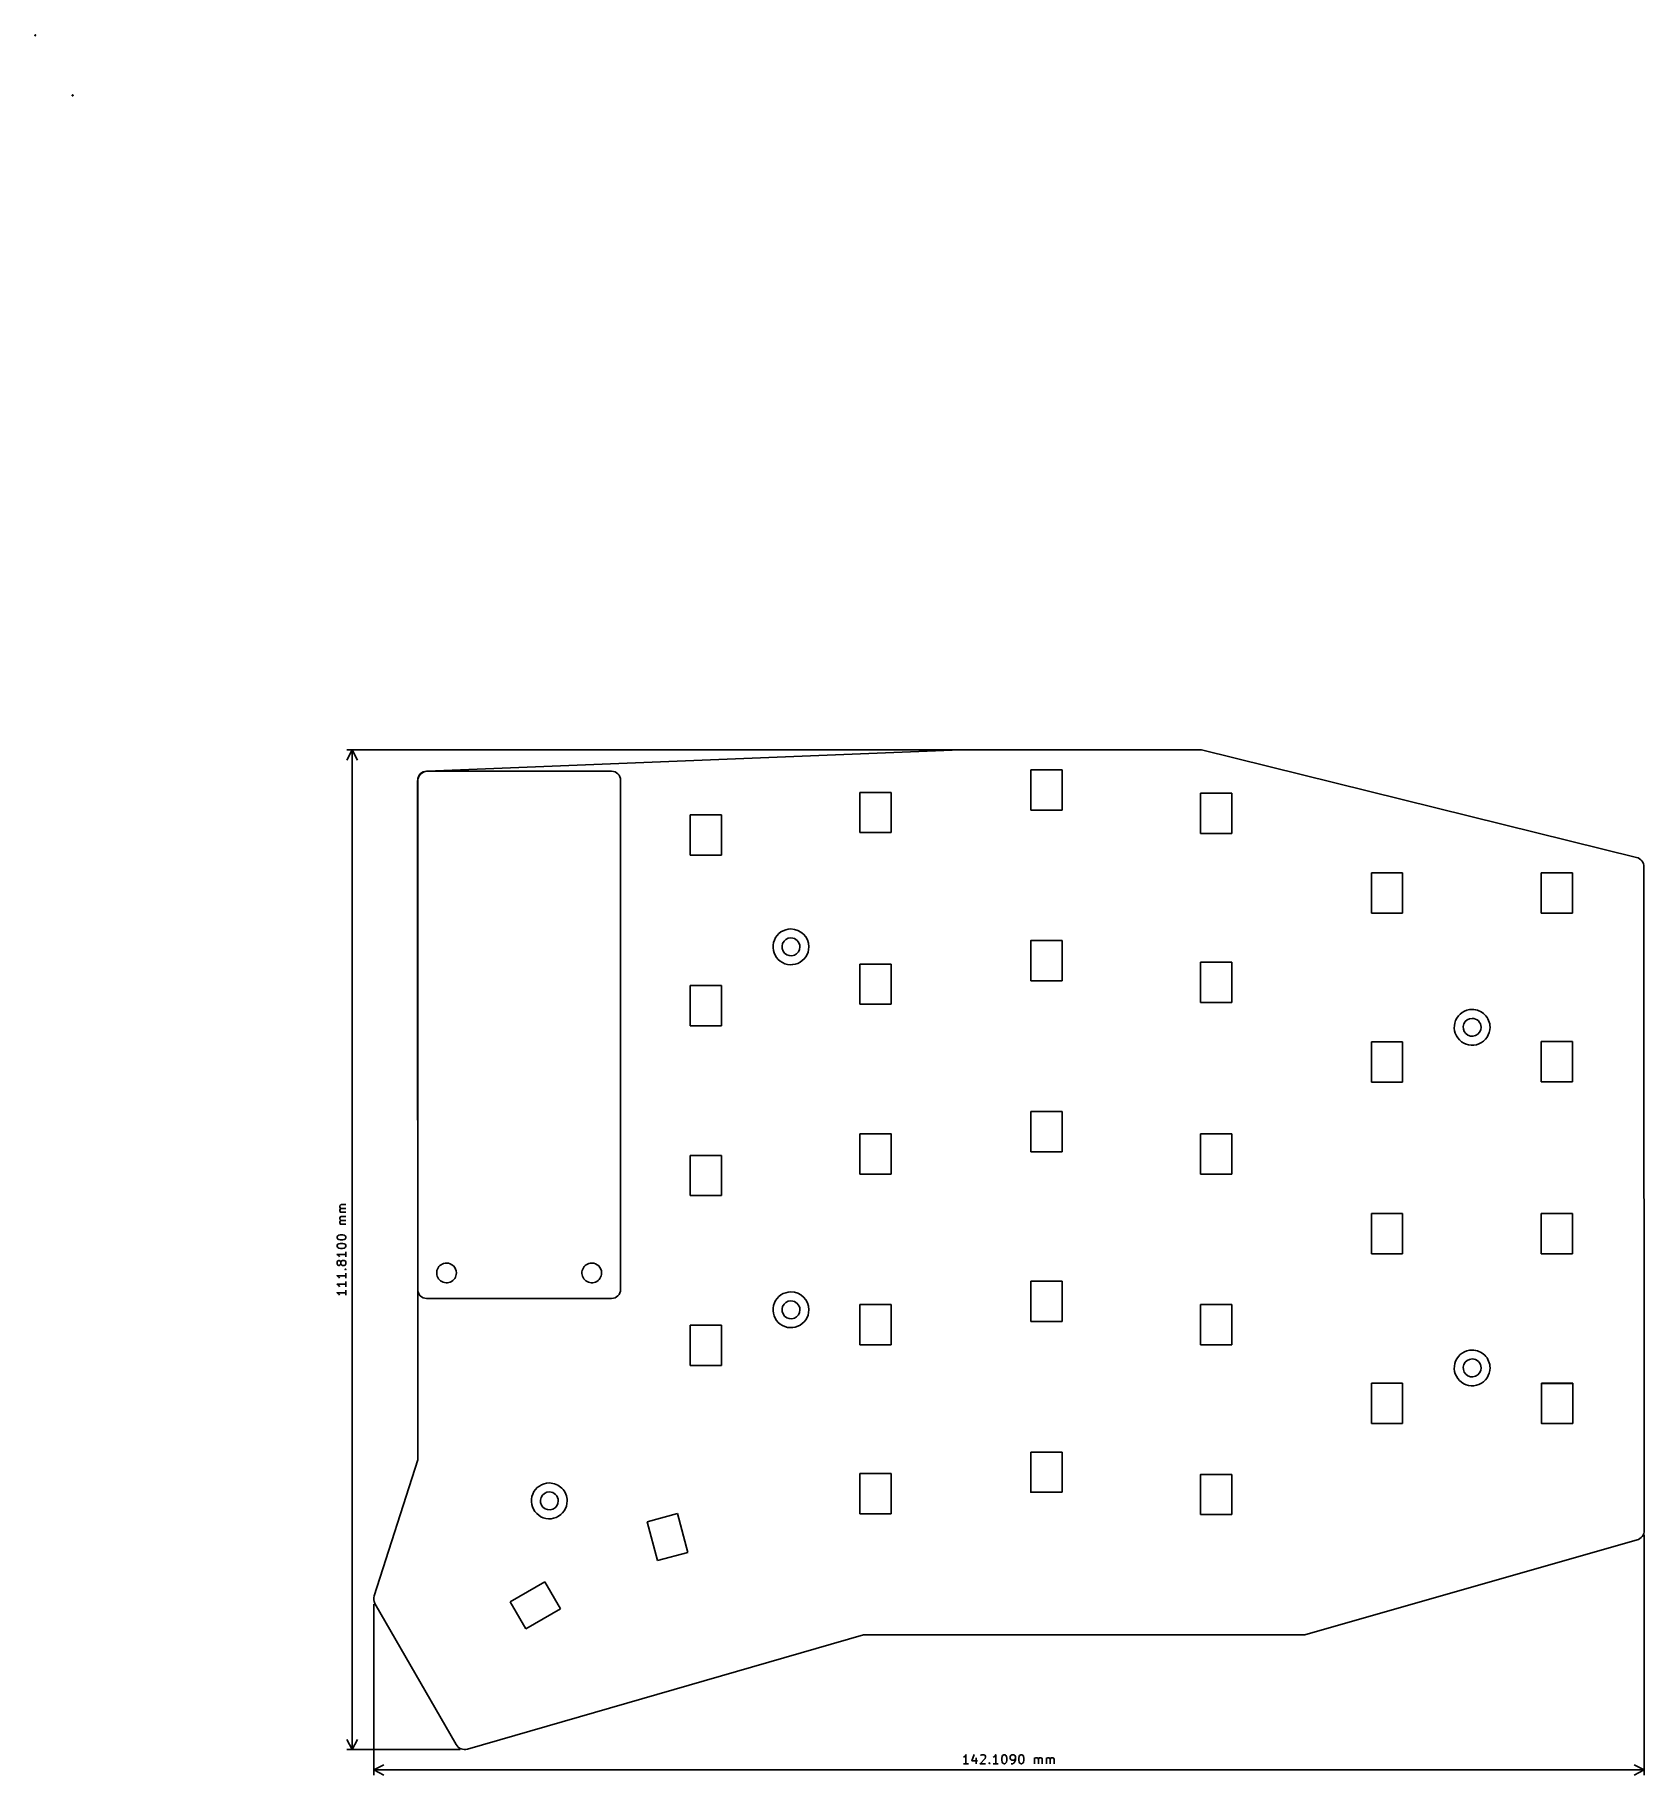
# Model space of a CAD drawing. Extents: x 0 to 180, y -195 to 0.
import ezdxf

# ---------------------------------------------------------------- set-up
doc = ezdxf.new("R2010")
doc.units = 0
doc.layers.get('0').update_dxf_attribs({"linetype": 'CONTINUOUS'})

msp = doc.modelspace()

# ---------------------------------------------------------------- linework, layer by layer
at = {"color": 7}
for points in [[(0.05, 0.000736)], [(4.223394, -6.724044)], [(84.57188, -100.027234)], [(84.57188, -101.027236)], [(160.772036, -109.027252)], [(160.772036, -110.027254)], [(33.799155, -134.573971), (33.799155, -134.478732), (33.846776, -134.383494), (33.894395, -134.335875), (33.989633, -134.288256), (34.180109, -134.240637), (34.418205, -134.240637), (34.608681, -134.288256), (34.703919, -134.335875), (34.751538, -134.383494), (34.799157, -134.478732), (34.799157, -134.573971), (34.751538, -134.669209), (34.703919, -134.716828), (34.608681, -134.764447), (34.418205, -134.812066), (34.180109, -134.812066), (33.989633, -134.764447), (33.894395, -134.716828), (33.846776, -134.669209)], [(33.799155, -135.526353), (33.799155, -135.431115), (33.846776, -135.335877), (33.894395, -135.288258), (33.989633, -135.240639), (34.180109, -135.19302), (34.418205, -135.19302), (34.608681, -135.240639), (34.703919, -135.288258), (34.751538, -135.335877), (34.799157, -135.431115), (34.799157, -135.526353), (34.751538, -135.621592), (34.703919, -135.669211), (34.608681, -135.71683), (34.418205, -135.764449), (34.180109, -135.764449), (33.989633, -135.71683), (33.894395, -135.669211), (33.846776, -135.621592)], [(46.046801, -137.40231)], [(62.296834, -137.40231)], [(84.57188, -140.627317)], [(84.57188, -141.627319)], [(160.772036, -147.12733)], [(160.772036, -148.127332)], [(57.546824, -162.002361)], [(57.546824, -163.002363)], [(108.391179, -192.404803), (108.486417, -192.404803), (108.581655, -192.452423), (108.629274, -192.500043), (108.676893, -192.595281), (108.724512, -192.785757), (108.724512, -193.023853), (108.676893, -193.214329), (108.629274, -193.309567), (108.581655, -193.357186), (108.486417, -193.404805), (108.391179, -193.404805), (108.29594, -193.357186), (108.248321, -193.309567), (108.200702, -193.214329), (108.153083, -193.023853), (108.153083, -192.785757), (108.200702, -192.595281), (108.248321, -192.500043), (108.29594, -192.452423)], [(110.295945, -192.404803), (110.391183, -192.404803), (110.486421, -192.452423), (110.53404, -192.500043), (110.581659, -192.595281), (110.629278, -192.785757), (110.629278, -193.023853), (110.581659, -193.214329), (110.53404, -193.309567), (110.486421, -193.357186), (110.391183, -193.404805), (110.295945, -193.404805), (110.200706, -193.357186), (110.153087, -193.309567), (110.105468, -193.214329), (110.057849, -193.023853), (110.057849, -192.785757), (110.105468, -192.595281), (110.153087, -192.500043), (110.200706, -192.452423)]]:
    msp.add_lwpolyline(points, close=True, dxfattribs=at)
for points in [[(35.496779, -80.002192), (34.910357, -81.128699)], [(34.910358, -80.002192), (129.996973, -80.002192)], [(35.496779, -191.812422), (35.496779, -80.002192)], [(35.496779, -191.812422), (35.496779, -80.002192)], [(35.496779, -80.002192), (36.083201, -81.128699)], [(103.546919, -80.002192), (43.869522, -82.381064)], [(103.546919, -80.002192), (130.496974, -80.002192)], [(130.496974, -80.002192), (179.153941, -92.016191)], [(42.822051, -159.402356), (42.820894, -83.480532)], [(42.822294, -140.357316), (42.822294, -83.382199)], [(64.517339, -82.382197), (43.822296, -82.382197)], [(65.517341, -140.357316), (65.517341, -83.382199)], [(111.396935, -86.733006), (111.396935, -82.232997)], [(111.396935, -82.232997), (114.896942, -82.232997)], [(111.396935, -82.232997), (114.896942, -82.232997)], [(111.396935, -86.733006), (111.396935, -82.232997)], [(114.896942, -82.232997), (114.896942, -86.733006)], [(114.896942, -82.232997), (114.896942, -86.733006)], [(92.296896, -84.750602), (95.796903, -84.750602)], [(92.296896, -89.250611), (92.296896, -84.750602)], [(92.296896, -89.250611), (92.296896, -84.750602)], [(92.296896, -84.750602), (95.796903, -84.750602)], [(95.796903, -84.750602), (95.796903, -89.250611)], [(95.796903, -84.750602), (95.796903, -89.250611)], [(130.396974, -84.852202), (133.896981, -84.852202)], [(130.396974, -89.352212), (130.396974, -84.852202)], [(130.396974, -89.352212), (130.396974, -84.852202)], [(130.396974, -84.852202), (133.896981, -84.852202)], [(133.896981, -84.852202), (133.896981, -89.352212)], [(133.896981, -84.852202), (133.896981, -89.352212)], [(73.296857, -87.252207), (76.796864, -87.252207)], [(73.296857, -91.752217), (73.296857, -87.252207)], [(73.296857, -91.752217), (73.296857, -87.252207)], [(73.296857, -87.252207), (76.796864, -87.252207)], [(76.796864, -87.252207), (76.796864, -91.752217)], [(76.796864, -87.252207), (76.796864, -91.752217)], [(114.896942, -86.733006), (111.396935, -86.733006)], [(114.896942, -86.733006), (111.396935, -86.733006)], [(95.796903, -89.250611), (92.296896, -89.250611)], [(95.796903, -89.250611), (92.296896, -89.250611)], [(133.896981, -89.352212), (130.396974, -89.352212)], [(133.896981, -89.352212), (130.396974, -89.352212)], [(76.796864, -91.752217), (73.296857, -91.752217)], [(76.796864, -91.752217), (73.296857, -91.752217)], [(179.990257, -93.084121), (180.017257, -167.312372)], [(149.497013, -98.25223), (149.497013, -93.752221)], [(149.497013, -93.752221), (152.99702, -93.752221)], [(149.497013, -93.752221), (152.99702, -93.752221)], [(149.497013, -98.25223), (149.497013, -93.752221)], [(152.99702, -93.752221), (152.99702, -98.25223)], [(152.99702, -93.752221), (152.99702, -98.25223)], [(168.497052, -98.25363), (168.497052, -93.753621)], [(168.497052, -93.753621), (171.997059, -93.753621)], [(168.497052, -93.753621), (171.997059, -93.753621)], [(168.497052, -98.25363), (168.497052, -93.753621)], [(171.997059, -93.753621), (171.997059, -98.25363)], [(171.997059, -93.753621), (171.997059, -98.25363)], [(152.99702, -98.25223), (149.497013, -98.25223)], [(152.99702, -98.25223), (149.497013, -98.25223)], [(171.997059, -98.25363), (168.497052, -98.25363)], [(171.997059, -98.25363), (168.497052, -98.25363)], [(111.396935, -101.333036), (114.896942, -101.333036)], [(111.396935, -105.833045), (111.396935, -101.333036)], [(111.396935, -105.833045), (111.396935, -101.333036), (114.896942, -101.333036)], [(114.896942, -101.333036), (114.896942, -105.833045)], [(114.896942, -101.333036), (114.896942, -105.833045)], [(92.296896, -108.452251), (92.296896, -103.952242)], [(92.296896, -103.952242), (95.796903, -103.952242)], [(92.296896, -103.952242), (95.796903, -103.952242)], [(92.296896, -108.452251), (92.296896, -103.952242)], [(95.796903, -103.952242), (95.796903, -108.452251)], [(95.796903, -103.952242), (95.796903, -108.452251)], [(130.396974, -103.750641), (133.896981, -103.750641)], [(130.396974, -108.25065), (130.396974, -103.750641)], [(130.396974, -108.25065), (130.396974, -103.750641)], [(130.396974, -103.750641), (133.896981, -103.750641)], [(133.896981, -103.750641), (133.896981, -108.25065)], [(133.896981, -103.750641), (133.896981, -108.25065)], [(73.296857, -110.852256), (73.296857, -106.352247)], [(73.296857, -106.352247), (76.796864, -106.352247)], [(73.296857, -106.352247), (76.796864, -106.352247)], [(73.296857, -110.852256), (73.296857, -106.352247)], [(76.796864, -106.352247), (76.796864, -110.852256)], [(76.796864, -106.352247), (76.796864, -110.852256)], [(114.896942, -105.833045), (111.396935, -105.833045)], [(114.896942, -105.833045), (111.396935, -105.833045)], [(95.796903, -108.452251), (92.296896, -108.452251)], [(95.796903, -108.452251), (92.296896, -108.452251)], [(133.896981, -108.25065), (130.396974, -108.25065)], [(133.896981, -108.25065), (130.396974, -108.25065)], [(76.796864, -110.852256), (73.296857, -110.852256)], [(76.796864, -110.852256), (73.296857, -110.852256)], [(149.497013, -112.652259), (152.99702, -112.652259)], [(149.497013, -117.152269), (149.497013, -112.652259)], [(149.497013, -117.152269), (149.497013, -112.652259)], [(149.497013, -112.652259), (152.99702, -112.652259)], [(152.99702, -112.652259), (152.99702, -117.152269)], [(152.99702, -112.652259), (152.99702, -117.152269)], [(168.497052, -112.628259), (171.997059, -112.628259)], [(168.497052, -117.128269), (168.497052, -112.628259)], [(168.497052, -117.128269), (168.497052, -112.628259)], [(168.497052, -112.628259), (171.997059, -112.628259)], [(171.997059, -112.628259), (171.997059, -117.128269)], [(171.997059, -112.628259), (171.997059, -117.128269)], [(152.99702, -117.152269), (149.497013, -117.152269)], [(152.99702, -117.152269), (149.497013, -117.152269)], [(171.997059, -117.128269), (168.497052, -117.128269)], [(171.997059, -117.128269), (168.497052, -117.128269)], [(111.396935, -120.458476), (114.896942, -120.458476)], [(111.396935, -124.958485), (111.396935, -120.458476)], [(111.396935, -124.958485), (111.396935, -120.458476)], [(111.396935, -120.458476), (114.896942, -120.458476)], [(114.896942, -120.458476), (114.896942, -124.958485)], [(114.896942, -120.458476), (114.896942, -124.958485)], [(92.296896, -127.45229), (92.296896, -122.952281)], [(92.296896, -122.952281), (95.796903, -122.952281), (95.796903, -127.45229)], [(92.296896, -122.952281), (95.796903, -122.952281)], [(92.296896, -127.45229), (92.296896, -122.952281)], [(95.796903, -122.952281), (95.796903, -127.45229)], [(130.396974, -122.952281), (133.896981, -122.952281)], [(130.396974, -127.45229), (130.396974, -122.952281)], [(130.396974, -127.45229), (130.396974, -122.952281)], [(130.396974, -122.952281), (133.896981, -122.952281)], [(133.896981, -122.952281), (133.896981, -127.45229)], [(133.896981, -122.952281), (133.896981, -127.45229)], [(73.296857, -125.352286), (76.796864, -125.352286)], [(73.296857, -129.852295), (73.296857, -125.352286)], [(73.296857, -129.852295), (73.296857, -125.352286)], [(73.296857, -125.352286), (76.796864, -125.352286)], [(76.796864, -125.352286), (76.796864, -129.852295)], [(76.796864, -125.352286), (76.796864, -129.852295)], [(114.896942, -124.958485), (111.396935, -124.958485)], [(114.896942, -124.958485), (111.396935, -124.958485)], [(95.796903, -127.45229), (92.296896, -127.45229)], [(95.796903, -127.45229), (92.296896, -127.45229)], [(133.896981, -127.45229), (130.396974, -127.45229)], [(133.896981, -127.45229), (130.396974, -127.45229)], [(76.796864, -129.852295), (73.296857, -129.852295)], [(76.796864, -129.852295), (73.296857, -129.852295)], [(34.275347, -131.28825), (34.180109, -131.240631), (34.13249, -131.145392), (34.13249, -131.002535), (34.180109, -130.907297), (34.275347, -130.859677), (34.799157, -130.859677)], [(34.227728, -131.716822), (34.180109, -131.669203), (34.13249, -131.573964), (34.13249, -131.431107), (34.180109, -131.335869), (34.275347, -131.28825), (34.799157, -131.28825)], [(34.799157, -131.716822), (34.13249, -131.716822)], [(34.275347, -132.621586), (34.180109, -132.573966), (34.13249, -132.478728), (34.13249, -132.335871), (34.180109, -132.240633), (34.275347, -132.193014), (34.799157, -132.193014)], [(149.497013, -136.352308), (149.497013, -131.852299)], [(149.497013, -131.852299), (152.99702, -131.852299)], [(149.497013, -136.352308), (149.497013, -131.852299)], [(149.497013, -131.852299), (152.99702, -131.852299)], [(152.99702, -131.852299), (152.99702, -136.352308)], [(152.99702, -131.852299), (152.99702, -136.352308)], [(168.497052, -136.351808), (168.497052, -131.851799)], [(168.497052, -131.851799), (171.997059, -131.851799)], [(168.497052, -136.351808), (168.497052, -131.852299)], [(168.497052, -131.852299), (171.997059, -131.852299)], [(171.997059, -131.851799), (171.997059, -136.351808)], [(171.997059, -131.852299), (171.997059, -136.351808)], [(34.227728, -133.050158), (34.180109, -133.002539), (34.13249, -132.907301), (34.13249, -132.764443), (34.180109, -132.669205), (34.275347, -132.621586), (34.799157, -132.621586)], [(34.799157, -133.050158), (34.13249, -133.050158)], [(34.799157, -136.145403), (34.799157, -136.716832)], [(34.799157, -136.431117), (33.799155, -136.431117), (33.942014, -136.526356), (34.037252, -136.621594), (34.084871, -136.716832)], [(34.227728, -137.478738), (34.180109, -137.573977), (34.13249, -137.621596), (34.037252, -137.669215), (33.989633, -137.669215), (33.894395, -137.621596), (33.846776, -137.573977), (33.799155, -137.478738), (33.799155, -137.288262), (33.846776, -137.193024), (33.894395, -137.145405), (33.989633, -137.097786), (34.037252, -137.097786), (34.13249, -137.145405), (34.180109, -137.193024), (34.227728, -137.288262), (34.227728, -137.478738), (34.275347, -137.573977), (34.322967, -137.621596), (34.418205, -137.669215), (34.608681, -137.669215), (34.703919, -137.621596), (34.751538, -137.573977), (34.799157, -137.478738), (34.799157, -137.288262), (34.751538, -137.193024), (34.703919, -137.145405), (34.608681, -137.097786), (34.418205, -137.097786), (34.322967, -137.145405), (34.275347, -137.193024), (34.227728, -137.288262)], [(34.703919, -138.097788), (34.751538, -138.050169), (34.799157, -138.097788), (34.751538, -138.145407), (34.703919, -138.097788), (34.799157, -138.097788)], [(152.99702, -136.352308), (149.497013, -136.352308)], [(152.99702, -136.352308), (149.497013, -136.352308)], [(171.997059, -136.351808), (168.497052, -136.351808)], [(171.997059, -136.351808), (168.497052, -136.351808)], [(34.799157, -138.812074), (33.799155, -138.812074), (33.942014, -138.907313), (34.037252, -139.002552), (34.084871, -139.09779)], [(34.799157, -139.764457), (33.799155, -139.764457), (33.942014, -139.859695), (34.037252, -139.954935), (34.084871, -140.050173)], [(34.799157, -138.52636), (34.799157, -139.09779)], [(34.799157, -139.478743), (34.799157, -140.050173)], [(111.396935, -139.433114), (114.896942, -139.433114), (114.896942, -143.933124)], [(111.396935, -143.933124), (111.396935, -139.433114)], [(111.396935, -143.933124), (111.396935, -139.433114)], [(111.396935, -139.433114), (114.896942, -139.433114)], [(114.896942, -139.433114), (114.896942, -143.933124)], [(34.799157, -140.71684), (33.799155, -140.71684), (33.942014, -140.812078), (34.037252, -140.907318), (34.084871, -141.002556)], [(34.799157, -140.431126), (34.799157, -141.002556)], [(43.822296, -141.357318), (64.517339, -141.357318)], [(92.296896, -142.05232), (95.796903, -142.05232)], [(92.296896, -146.552329), (92.296896, -142.05232)], [(92.296896, -146.552329), (92.296896, -142.05232)], [(92.296896, -142.05232), (95.796903, -142.05232)], [(95.796903, -142.05232), (95.796903, -146.552329)], [(95.796903, -142.05232), (95.796903, -146.552329)], [(130.396974, -142.05232), (133.896981, -142.05232)], [(130.396974, -146.552329), (130.396974, -142.05232)], [(130.396974, -146.552329), (130.396974, -142.05232)], [(130.396974, -142.05232), (133.896981, -142.05232)], [(133.896981, -142.05232), (133.896981, -146.552329)], [(133.896981, -142.05232), (133.896981, -146.552329)], [(114.896942, -143.933124), (111.396935, -143.933124)], [(114.896942, -143.933124), (111.396935, -143.933124)], [(73.296857, -144.352325), (76.796864, -144.352325)], [(73.296857, -148.852334), (73.296857, -144.352325)], [(73.296857, -148.852334), (73.296857, -144.352325)], [(73.296857, -144.352325), (76.796864, -144.352325)], [(76.796864, -144.352325), (76.796864, -148.852334)], [(76.796864, -144.352325), (76.796864, -148.852334)], [(95.796903, -146.552329), (92.296896, -146.552329)], [(95.796903, -146.552329), (92.296896, -146.552329)], [(133.896981, -146.552329), (130.396974, -146.552329)], [(133.896981, -146.552329), (130.396974, -146.552329)], [(76.796864, -148.852334), (73.296857, -148.852334)], [(76.796864, -148.852334), (73.296857, -148.852334)], [(149.497013, -150.852338), (152.99702, -150.852338)], [(149.497013, -155.352347), (149.497013, -150.852338)], [(149.497013, -155.352347), (149.497013, -150.852338)], [(149.497013, -150.852338), (152.99702, -150.852338)], [(152.99702, -150.852338), (152.99702, -155.352347)], [(152.99702, -150.852338), (152.99702, -155.352347)], [(168.547052, -150.852338), (172.047059, -150.852338)], [(172.047059, -155.352347), (168.547052, -155.352347), (168.547052, -150.852338)], [(168.547052, -155.354347), (168.547052, -150.854338)], [(168.547052, -150.854338), (172.047059, -150.854338)], [(172.047059, -150.852338), (172.047059, -155.352347)], [(172.047059, -150.854338), (172.047059, -155.354347)], [(152.99702, -155.352347), (149.497013, -155.352347)], [(152.99702, -155.352347), (149.497013, -155.352347)], [(172.047059, -155.354347), (168.547052, -155.354347)], [(37.94508, -174.621247), (42.822051, -159.402356)], [(111.397335, -158.538554), (114.897342, -158.538554)], [(111.397335, -163.038563), (111.397335, -158.538554)], [(114.897342, -163.038563), (111.397335, -163.038563), (111.397335, -158.538554)], [(111.397335, -158.538554), (114.897342, -158.538554)], [(114.897342, -158.538554), (114.897342, -163.038563)], [(114.897342, -158.538554), (114.897342, -163.038563)], [(92.297296, -160.951559), (95.797303, -160.951559)], [(92.297296, -165.451568), (92.297296, -160.951559)], [(92.297296, -165.451568), (92.297296, -160.951559)], [(92.297296, -160.951559), (95.797303, -160.951559)], [(95.797303, -160.951559), (95.797303, -165.451568)], [(95.797303, -160.951559), (95.797303, -165.451568)], [(130.395774, -161.037559), (133.895781, -161.037559)], [(130.395774, -165.537568), (130.395774, -161.037559)], [(130.395774, -165.537568), (130.395774, -161.037559), (133.895781, -161.037559)], [(133.895781, -161.037559), (133.895781, -165.537568)], [(133.895781, -161.037559), (133.895781, -165.537568)], [(114.897342, -163.038563), (111.397335, -163.038563)], [(68.499134, -166.33437), (71.879881, -165.428502)], [(68.499134, -166.33437), (71.879881, -165.428502)], [(71.879881, -165.428502), (73.044569, -169.775177)], [(71.879881, -165.428502), (73.044569, -169.775177)], [(95.797303, -165.451568), (92.297296, -165.451568)], [(95.797303, -165.451568), (92.297296, -165.451568)], [(69.663822, -170.681045), (68.499134, -166.33437)], [(69.663822, -170.681045), (68.499134, -166.33437)], [(133.895781, -165.537568), (130.395774, -165.537568)], [(133.895781, -165.537568), (130.395774, -165.537568)], [(179.223451, -168.368846), (142.046998, -179.002396)], [(180.017257, -194.688848), (180.017257, -167.812373)], [(73.044569, -169.775177), (69.663822, -170.681045)], [(73.044569, -169.775177), (69.663822, -170.681045)], [(53.166101, -175.300988), (57.063223, -173.050984)], [(53.166101, -175.300988), (57.063223, -173.050984)], [(57.063223, -173.050984), (58.813227, -176.082078)], [(57.063223, -173.050984), (58.813227, -176.082078)], [(37.907961, -175.558358), (37.907961, -194.688848)], [(47.135358, -191.262261), (38.042184, -175.476001)], [(54.916105, -178.332082), (53.166101, -175.300988)], [(54.916105, -178.332082), (53.166101, -175.300988)], [(58.813227, -176.082078), (54.916105, -178.332082)], [(58.813227, -176.082078), (54.916105, -178.332082)], [(92.701024, -179.002396), (48.392959, -191.76899)], [(92.701024, -179.002396), (142.046998, -179.002396)], [(35.496779, -191.812422), (34.910357, -190.685916)], [(35.496779, -191.812422), (36.083201, -190.685916)], [(47.586804, -191.812422), (34.910358, -191.812422)], [(104.153075, -193.404805), (104.153075, -192.404803), (104.057837, -192.547662), (103.962599, -192.6429), (103.867359, -192.690519)], [(105.057839, -192.357184), (104.819742, -193.071472), (105.438792, -193.071472)], [(105.295934, -192.738138), (105.295934, -193.404805)], [(105.772125, -192.500043), (105.819744, -192.452423), (105.914983, -192.404803), (106.153079, -192.404803), (106.248317, -192.452423), (106.295936, -192.500043), (106.343555, -192.595281), (106.343555, -192.690519), (106.295936, -192.833376), (105.724506, -193.404805), (106.343555, -193.404805)], [(107.486415, -193.404805), (107.486415, -192.404803), (107.391177, -192.547662), (107.295938, -192.6429), (107.2007, -192.690519)], [(109.200704, -193.404805), (109.391181, -193.404805), (109.486419, -193.357186), (109.534038, -193.309567), (109.629276, -193.16671), (109.676895, -192.976233), (109.676895, -192.595281), (109.629276, -192.500043), (109.581657, -192.452423), (109.486419, -192.404803), (109.295943, -192.404803), (109.200704, -192.452423), (109.153085, -192.500043), (109.105466, -192.595281), (109.105466, -192.833376), (109.153085, -192.928614), (109.200704, -192.976233), (109.295943, -193.023853), (109.486419, -193.023853), (109.581657, -192.976233), (109.629276, -192.928614), (109.676895, -192.833376)], [(111.819757, -193.404805), (111.819757, -192.738138)], [(111.819757, -192.833376), (111.867376, -192.785757), (111.962615, -192.738138), (112.105472, -192.738138), (112.20071, -192.785757), (112.24833, -192.880995), (112.24833, -193.404805)], [(112.24833, -192.880995), (112.295949, -192.785757), (112.391187, -192.738138), (112.534044, -192.738138), (112.629282, -192.785757), (112.676901, -192.880995), (112.676901, -193.404805)], [(113.153093, -193.404805), (113.153093, -192.738138)], [(113.153093, -192.833376), (113.200713, -192.785757), (113.295951, -192.738138), (113.438808, -192.738138), (113.534046, -192.785757), (113.581665, -192.880995), (113.581665, -193.404805)], [(113.581665, -192.880995), (113.629284, -192.785757), (113.724523, -192.738138), (113.86738, -192.738138), (113.962619, -192.785757), (114.010238, -192.880995), (114.010238, -193.404805)], [(37.907961, -194.102427), (39.034467, -193.516005)], [(37.907961, -194.102427), (180.017257, -194.102427)], [(37.907961, -194.102427), (180.017257, -194.102427)], [(37.907961, -194.102427), (39.034467, -194.688849)], [(104.43879, -193.404805), (103.867359, -193.404805)], [(106.772127, -193.309567), (106.819746, -193.357186), (106.772127, -193.404805), (106.724508, -193.357186), (106.772127, -193.309567), (106.772127, -193.404805)], [(107.772129, -193.404805), (107.2007, -193.404805)], [(180.017257, -194.102427), (178.89075, -193.516005)], [(180.017257, -194.102427), (178.89075, -194.688849)]]:
    msp.add_lwpolyline(points, dxfattribs=at)
for points in [[(0.05, 0.000736), (0.029777, 0.000736), (0.011545, -0.011446), (0.003806, -0.03013)], [(0.085356, -0.013909), (0.075979, -0.004532), (0.063261, 0.000736), (0.05, 0.000736)], [(0.003806, -0.03013), (-0.003933, -0.048814), (0.000345, -0.07032), (0.014645, -0.08462)], [(0.014645, -0.08462), (0.028945, -0.09892), (0.050451, -0.103197), (0.069134, -0.095458)], [(0.069134, -0.095458), (0.087818, -0.087719), (0.1, -0.069487), (0.1, -0.049264)], [(0.1, -0.049264), (0.1, -0.036003), (0.094732, -0.023286), (0.085356, -0.013909)], [(4.1772, -6.75491), (4.169461, -6.773594), (4.173738, -6.795099), (4.188038, -6.809399)], [(4.223394, -6.724044), (4.203171, -6.724044), (4.184939, -6.736226), (4.1772, -6.75491)], [(4.188038, -6.809399), (4.202338, -6.823699), (4.223844, -6.827977), (4.242528, -6.820238)], [(4.258749, -6.738689), (4.249372, -6.729312), (4.236655, -6.724044), (4.223394, -6.724044)], [(4.242528, -6.820238), (4.261212, -6.812499), (4.273394, -6.794267), (4.273394, -6.774044)], [(4.273394, -6.774044), (4.273394, -6.760783), (4.268126, -6.748065), (4.258749, -6.738689)], [(43.869523, -82.381079), (43.282281, -82.408331), (42.820343, -82.892658), (42.820894, -83.480532)], [(43.115188, -82.675091), (42.927651, -82.862628), (42.822294, -83.116982), (42.822294, -83.382199)], [(43.822296, -82.382197), (43.557079, -82.382197), (43.302725, -82.487554), (43.115188, -82.675091)], [(65.224447, -82.675091), (65.03691, -82.487554), (64.782556, -82.382197), (64.517339, -82.382197)], [(65.517341, -83.382199), (65.517341, -83.116982), (65.411984, -82.862628), (65.224447, -82.675091)], [(179.99027, -93.084121), (179.990271, -92.578169), (179.645144, -92.137467), (179.153941, -92.016191)], [(84.57188, -100.027234), (83.762954, -100.027234), (83.03368, -100.514519), (82.724117, -101.261869)], [(84.57188, -101.027236), (84.167417, -101.027236), (83.80278, -101.270878), (83.647998, -101.644553)], [(86.571884, -102.027238), (86.571884, -100.922666), (85.676452, -100.027234), (84.57188, -100.027234)], [(85.571882, -102.027238), (85.571882, -101.474952), (85.124166, -101.027236), (84.57188, -101.027236)], [(82.724117, -101.261869), (82.414554, -102.00922), (82.585666, -102.869457), (83.157663, -103.441454)], [(83.647998, -101.644553), (83.493217, -102.018229), (83.578773, -102.448347), (83.864771, -102.734346)], [(83.864771, -102.734346), (84.15077, -103.020344), (84.580889, -103.1059), (84.954564, -102.951119)], [(84.954564, -102.951119), (85.328239, -102.796338), (85.571882, -102.431701), (85.571882, -102.027238)], [(85.337248, -103.875001), (86.084598, -103.565438), (86.571884, -102.836164), (86.571884, -102.027238)], [(83.157663, -103.441454), (83.72966, -104.013451), (84.589898, -104.184563), (85.337248, -103.875001)], [(158.924273, -110.261888), (158.614711, -111.009238), (158.785823, -111.869475), (159.35782, -112.441473)], [(160.772036, -109.027252), (159.96311, -109.027252), (159.233836, -109.514537), (158.924273, -110.261888)], [(159.848155, -110.644572), (159.693374, -111.018247), (159.778929, -111.448366), (160.064928, -111.734364)], [(160.772036, -110.027254), (160.367573, -110.027254), (160.002936, -110.270897), (159.848155, -110.644572)], [(162.186253, -109.61304), (161.811179, -109.237966), (161.30247, -109.027252), (160.772036, -109.027252)], [(161.479145, -110.320148), (161.291608, -110.132611), (161.037253, -110.027254), (160.772036, -110.027254)], [(161.772038, -111.027256), (161.772038, -110.762039), (161.666681, -110.507685), (161.479145, -110.320148)], [(162.77204, -111.027256), (162.77204, -110.496822), (162.561326, -109.988113), (162.186253, -109.61304)], [(159.35782, -112.441473), (159.929817, -113.01347), (160.790054, -113.184582), (161.537405, -112.875019)], [(160.064928, -111.734364), (160.350927, -112.020363), (160.781045, -112.105919), (161.15472, -111.951138)], [(161.15472, -111.951138), (161.528396, -111.796356), (161.772038, -111.431719), (161.772038, -111.027256)], [(161.537405, -112.875019), (162.284755, -112.565456), (162.77204, -111.836182), (162.77204, -111.027256)], [(45.030531, -138.08136), (44.860272, -138.492403), (44.954383, -138.965533), (45.268982, -139.280132)], [(46.046801, -137.40231), (45.601891, -137.40231), (45.20079, -137.670317), (45.030531, -138.08136)], [(46.82462, -137.724494), (46.618329, -137.518203), (46.338539, -137.40231), (46.046801, -137.40231)], [(47.146803, -138.502313), (47.146803, -138.210574), (47.03091, -137.930784), (46.82462, -137.724494)], [(61.280564, -138.08136), (61.110305, -138.492403), (61.204416, -138.965533), (61.519015, -139.280132)], [(62.296834, -137.40231), (61.851925, -137.40231), (61.450824, -137.670317), (61.280564, -138.08136)], [(63.074653, -137.724494), (62.868363, -137.518203), (62.588573, -137.40231), (62.296834, -137.40231)], [(63.396836, -138.502313), (63.396836, -138.210574), (63.280943, -137.930784), (63.074653, -137.724494)], [(45.268982, -139.280132), (45.58358, -139.59473), (46.056711, -139.688842), (46.467753, -139.518582)], [(46.467753, -139.518582), (46.878796, -139.348323), (47.146803, -138.947222), (47.146803, -138.502313)], [(61.519015, -139.280132), (61.833613, -139.59473), (62.306744, -139.688842), (62.717787, -139.518582)], [(62.717787, -139.518582), (63.128829, -139.348323), (63.396836, -138.947222), (63.396836, -138.502313)], [(42.822294, -140.357316), (42.822294, -140.622533), (42.927651, -140.876888), (43.115188, -141.064425)], [(43.115188, -141.064425), (43.302725, -141.251961), (43.557079, -141.357318), (43.822296, -141.357318)], [(64.517339, -141.357318), (64.782556, -141.357318), (65.03691, -141.251961), (65.224447, -141.064425)], [(65.224447, -141.064425), (65.411984, -140.876888), (65.517341, -140.622533), (65.517341, -140.357316)], [(82.724117, -141.861953), (82.414554, -142.609303), (82.585666, -143.46954), (83.157663, -144.041538)], [(84.57188, -140.627317), (83.762954, -140.627317), (83.03368, -141.114602), (82.724117, -141.861953)], [(84.57188, -141.627319), (84.167417, -141.627319), (83.80278, -141.870962), (83.647998, -142.244637)], [(86.571884, -142.627321), (86.571884, -141.522749), (85.676452, -140.627317), (84.57188, -140.627317)], [(85.571882, -142.627321), (85.571882, -142.075035), (85.124166, -141.627319), (84.57188, -141.627319)], [(83.157663, -144.041538), (83.72966, -144.613535), (84.589898, -144.784647), (85.337248, -144.475084)], [(83.647998, -142.244637), (83.493217, -142.618312), (83.578773, -143.048431), (83.864771, -143.334429)], [(83.864771, -143.334429), (84.15077, -143.620428), (84.580889, -143.705984), (84.954564, -143.551202)], [(84.954564, -143.551202), (85.328239, -143.396421), (85.571882, -143.031784), (85.571882, -142.627321)], [(85.337248, -144.475084), (86.084598, -144.165521), (86.571884, -143.436247), (86.571884, -142.627321)], [(160.772036, -147.12733), (159.96311, -147.12733), (159.233836, -147.614616), (158.924273, -148.361966)], [(162.186253, -147.713118), (161.811179, -147.338044), (161.30247, -147.12733), (160.772036, -147.12733)], [(162.77204, -149.127334), (162.77204, -148.5969), (162.561326, -148.088191), (162.186253, -147.713118)], [(158.924273, -148.361966), (158.614711, -149.109316), (158.785823, -149.969554), (159.35782, -150.541551)], [(159.848155, -148.74465), (159.693374, -149.118325), (159.778929, -149.548444), (160.064928, -149.834443)], [(160.772036, -148.127332), (160.367573, -148.127332), (160.002936, -148.370975), (159.848155, -148.74465)], [(160.064928, -149.834443), (160.350927, -150.120441), (160.781045, -150.205997), (161.15472, -150.051216)], [(161.479145, -148.420226), (161.291608, -148.232689), (161.037253, -148.127332), (160.772036, -148.127332)], [(161.15472, -150.051216), (161.528396, -149.896435), (161.772038, -149.531797), (161.772038, -149.127334)], [(161.772038, -149.127334), (161.772038, -148.862117), (161.666681, -148.607763), (161.479145, -148.420226)], [(161.537405, -150.975097), (162.284755, -150.665535), (162.77204, -149.936261), (162.77204, -149.127334)], [(159.35782, -150.541551), (159.929817, -151.113548), (160.790054, -151.28466), (161.537405, -150.975097)], [(55.699061, -163.236997), (55.389499, -163.984347), (55.560611, -164.844584), (56.132608, -165.416581)], [(57.546824, -162.002361), (56.737898, -162.002361), (56.008624, -162.489646), (55.699061, -163.236997)], [(57.546824, -163.002363), (57.142361, -163.002363), (56.777724, -163.246006), (56.622943, -163.619681)], [(58.961041, -162.588149), (58.585967, -162.213075), (58.077258, -162.002361), (57.546824, -162.002361)], [(58.253932, -163.295257), (58.066396, -163.10772), (57.812041, -163.002363), (57.546824, -163.002363)], [(58.546826, -164.002365), (58.546826, -163.737148), (58.441469, -163.482793), (58.253932, -163.295257)], [(59.546828, -164.002365), (59.546828, -163.471931), (59.336114, -162.963222), (58.961041, -162.588149)], [(56.132608, -165.416581), (56.704605, -165.988579), (57.564842, -166.15969), (58.312193, -165.850128)], [(56.622943, -163.619681), (56.468161, -163.993356), (56.553717, -164.423475), (56.839716, -164.709473)], [(56.839716, -164.709473), (57.125715, -164.995472), (57.555833, -165.081028), (57.929508, -164.926246)], [(57.929508, -164.926246), (58.303184, -164.771465), (58.546826, -164.406828), (58.546826, -164.002365)], [(58.312193, -165.850128), (59.059543, -165.540565), (59.546828, -164.811291), (59.546828, -164.002365)], [(179.223455, -168.368859), (179.693579, -168.232441), (180.017079, -167.801888), (180.017257, -167.312372)], [(37.94509, -174.62125), (37.862031, -174.907702), (37.896992, -175.215476), (38.042185, -175.476001)], [(47.135385, -191.262245), (47.388253, -191.700156), (47.90712, -191.909236), (48.39296, -191.76899)]]:
    msp.add_open_spline(points, degree=3, dxfattribs=at)

doc.saveas('drawing.dxf')
